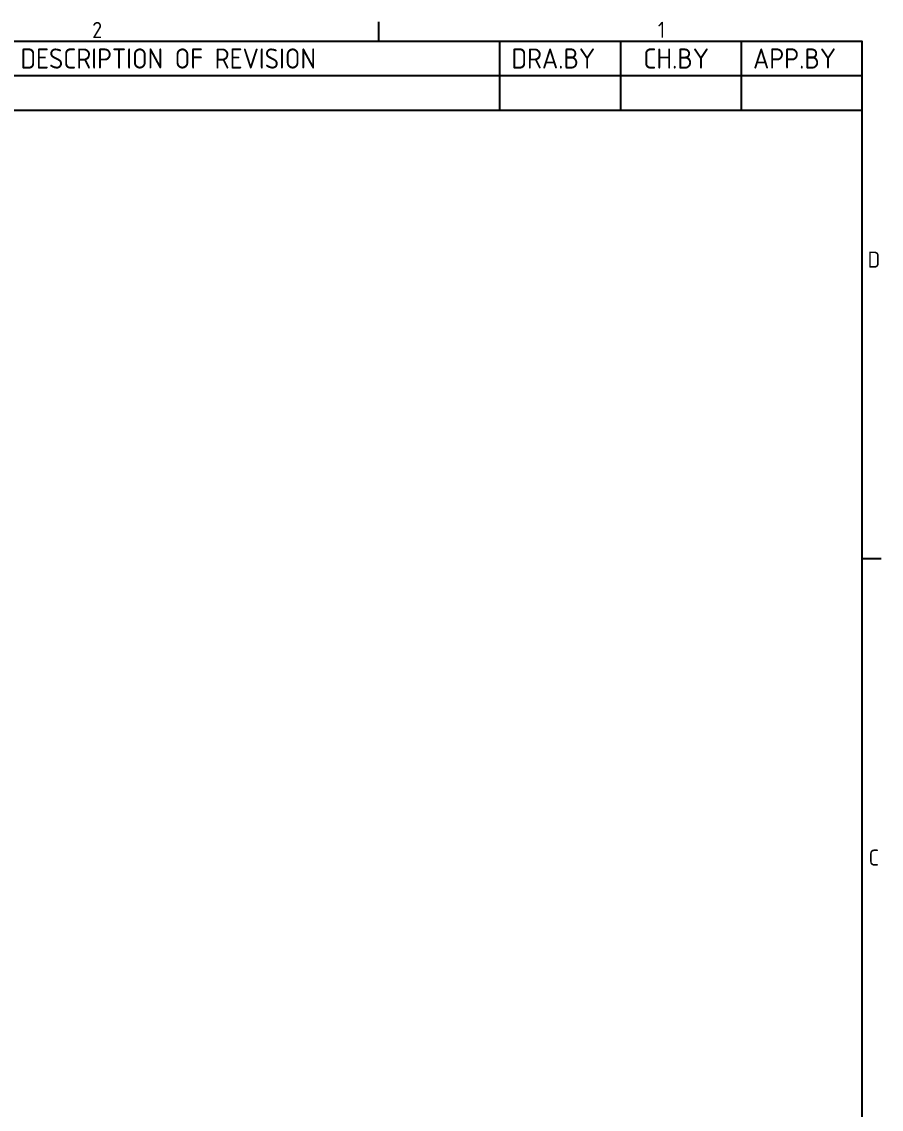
# Model space of a CAD drawing. Header units: millimetres. Extents: x 0 to 2100, y 0 to 1485.
# Drawn here: x 1528 to 2062, y 772 to 1447 of the extents above; entities that cross this region are included whole.
import ezdxf

# ---------------------------------------------------------------- set-up
doc = ezdxf.new("R2010")
doc.units = ezdxf.units.MM
doc.header["$LTSCALE"] = 5
doc.layers.get('0').update_dxf_attribs({"color": 3, "lineweight": 25})
doc.layers.add('경계(ISO)', color=7, linetype='Continuous', lineweight=25)
doc.layers.add('기호(ISO)', color=5, linetype='Continuous', lineweight=25)
doc.styles.add('ISO Proportiona M2B', font='isocp.shx')
doc.styles.add('문자 텍스트_PSTEK_POSCO', font='isocp.shx')

# ---------------------------------------------------------------- blocks, each defined once
blk = doc.blocks.new('경계 Default Border')
at = {"layer": '경계(ISO)'}
for p, q in [((350, 287), (350, 289.4)), ((410, 222.75), (412.4, 222.75))]:
    blk.add_line(p, q, dxfattribs=at)
at = {"layer": '경계(ISO)', "flags": 128}
blk.add_lwpolyline([(10, 10), (10, 287), (410, 287), (410, 10), (10, 10)], dxfattribs=at)
at = {"layer": '경계(ISO)', "color": 2, "char_height": 2, "attachment_point": 7, "style": '문자 텍스트_PSTEK_POSCO'}
for s, insert in [('2', (314.42, 287.38)), ('1', (384.66, 287.4)), ('D', (410.72, 258.86)), ('C', (410.83, 184.61))]:
    blk.add_mtext(s, dxfattribs=dict(at, insert=insert))

msp = doc.modelspace()

# ---------------------------------------------------------------- linework, layer by layer
at = {"layer": '기호(ISO)'}
for p, q in [((1290, 1435), (2050, 1435)), ((1825, 1435), (1825, 1413.6)), ((1900, 1435), (1900, 1413.6)), ((1975, 1435), (1975, 1413.6)), ((2050, 1435), (2050, 1413.6)), ((1290, 1413.6), (2050, 1413.6)), ((1825, 1413.6), (1825, 1392.2)), ((1900, 1413.6), (1900, 1392.2)), ((1975, 1413.6), (1975, 1392.2)), ((2050, 1413.6), (2050, 1392.2)), ((1290, 1392.2), (2050, 1392.2))]:
    msp.add_line(p, q, dxfattribs=at)

# ---------------------------------------------------------------- block references
at = {"xscale": 5, "yscale": 5, "zscale": 5}
msp.add_blockref('경계 Default Border', (0, 0), dxfattribs=at)

# ---------------------------------------------------------------- texts
at = {"layer": '기호(ISO)', "color": 2, "char_height": 12.5, "attachment_point": 7, "style": 'ISO Proportiona M2B'}
for s, insert in [('DESCRIPTION OF REVISION', (1527.535, 1417.916)), ('DRA.BY', (1832.379, 1417.916)), ('CH.BY', (1914.321, 1417.916)), ('APP.BY', (1982.389, 1417.916))]:
    msp.add_mtext(s, dxfattribs=dict(at, insert=insert))

doc.saveas('drawing.dxf')
